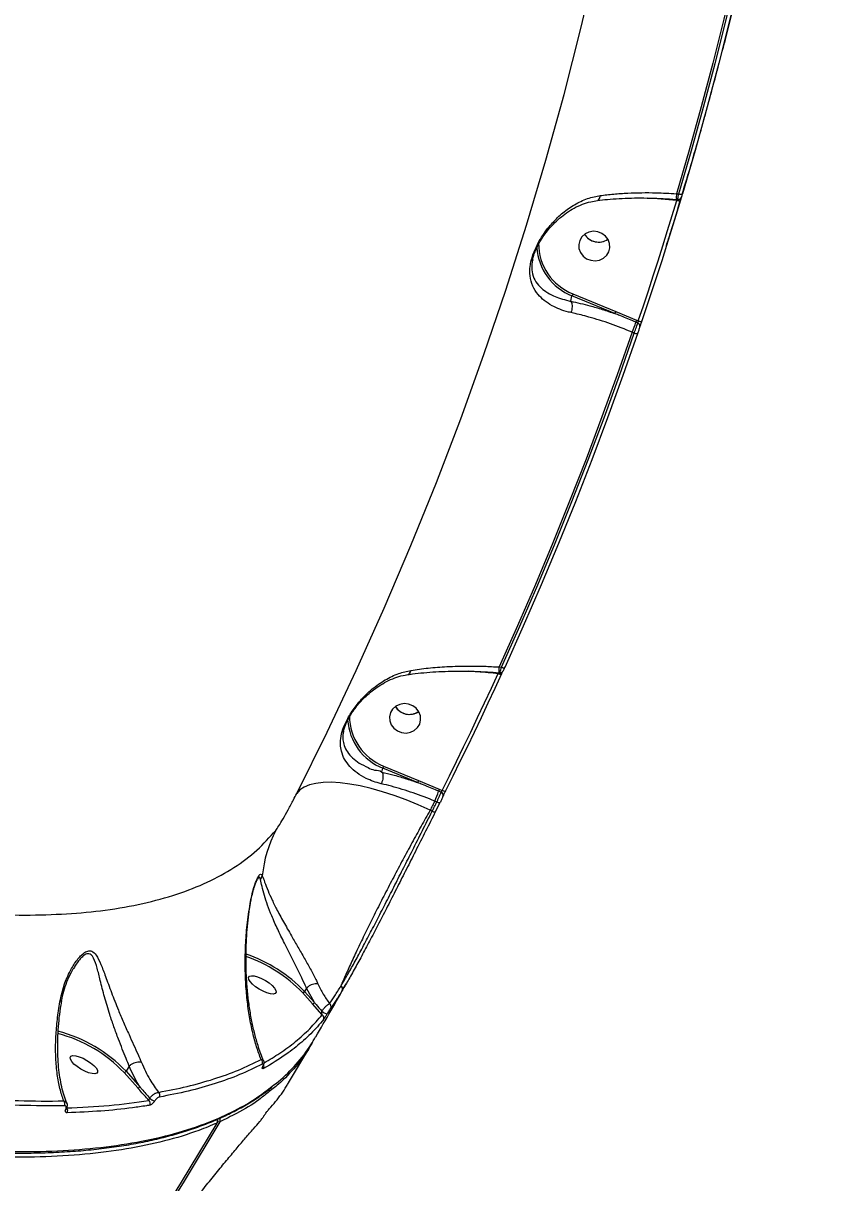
# Model space of a CAD drawing. Header units: millimetres. Extents: x -7245 to 6306, y -6696 to 5973.
# Drawn here: x 2712.3 to 2947.6, y -2432.2 to -2099.7 of the extents above; entities that cross this region are included whole.
import ezdxf

# ---------------------------------------------------------------- set-up
doc = ezdxf.new("R2010")
doc.units = ezdxf.units.MM
for name, color, linetype in [('DIKOM_ОБЪЕКТ', 7, 'Continuous'), ('DIKOM_РАЗМЕР_ЗОНА', 7, 'Continuous'), ('DIKOM_РАЗМЕР_ОБЪЕКТА', 7, 'Continuous')]:
    doc.layers.add(name, color=color, linetype=linetype)
doc.styles.add('style1', font='arial.ttf', dxfattribs={"width": 0.8})
doc.dimstyles.new('1-50', dxfattribs={"dimtxt": 300, "dimasz": 200, "dimexe": 100, "dimexo": 0, "dimgap": 100, "dimtad": 1, "dimtxsty": 'style1', "dimcen": 200, "dimclrd": 7, "dimclre": 7, "dimclrt": 7, "dimadec": 1, "dimazin": 2, "dimtfac": 1, "dimtmove": 0, "dimatfit": 2, "dimfxl": 0, "dimlwd": 25, "dimlwe": 18, "dimarcsym": 0})

# ---------------------------------------------------------------- blocks, each defined once
blk = doc.blocks.new('*D10')
at = {"layer": 'Defpoints', "color": 0, "transparency": 16777216}
for p in [(-4365.71, 2792.53), (4306.16, 475.6), (4306.16, -5965.27)]:
    blk.add_point(p, dxfattribs=at)
at = {"layer": 'DIKOM_РАЗМЕР_ОБЪЕКТА', "color": 7, "lineweight": 18, "transparency": 16777216}
for p, q in [((-4365.71, 2792.53), (-4365.71, -6065.27)), ((4306.16, 475.6), (4306.16, -6065.27))]:
    blk.add_line(p, q, dxfattribs=at)
at = {"layer": 'DIKOM_РАЗМЕР_ОБЪЕКТА', "color": 7, "lineweight": 25, "transparency": 16777216}
blk.add_line((-4165.71, -5965.27), (4106.16, -5965.27), dxfattribs=at)
at = {"layer": 'DIKOM_РАЗМЕР_ОБЪЕКТА', "color": 7, "transparency": 16777216}
for points in [[(-4165.71, -5931.93), (-4165.71, -5998.6), (-4365.71, -5965.27)], [(4106.16, -5931.93), (4106.16, -5998.6), (4306.16, -5965.27)]]:
    blk.add_solid(points, dxfattribs=at)
at = {"layer": 'DIKOM_РАЗМЕР_ОБЪЕКТА', "color": 7, "transparency": 16777216, "insert": (-85.78, -5712.1), "char_height": 300, "attachment_point": 5, "style": 'style1'}
blk.add_mtext('8650', dxfattribs=at)
blk = doc.blocks.new('*D12')
at = {"layer": 'Defpoints', "color": 0, "transparency": 16777216}
for p in [(-5865.71, 123.34), (6306.18, -91.92), (6306.18, -6596.14)]:
    blk.add_point(p, dxfattribs=at)
at = {"layer": 'DIKOM_РАЗМЕР_ЗОНА', "color": 7, "lineweight": 18, "transparency": 16777216}
for p, q in [((-5865.71, 123.34), (-5865.71, -6696.14)), ((6306.18, -91.92), (6306.18, -6696.14))]:
    blk.add_line(p, q, dxfattribs=at)
at = {"layer": 'DIKOM_РАЗМЕР_ЗОНА', "color": 7, "lineweight": 25, "transparency": 16777216}
blk.add_line((-5665.71, -6596.14), (6106.18, -6596.14), dxfattribs=at)
at = {"layer": 'DIKOM_РАЗМЕР_ЗОНА', "color": 7, "transparency": 16777216}
for points in [[(-5665.71, -6562.81), (-5665.71, -6629.48), (-5865.71, -6596.14)], [(6106.18, -6562.81), (6106.18, -6629.48), (6306.18, -6596.14)]]:
    blk.add_solid(points, dxfattribs=at)
at = {"layer": 'DIKOM_РАЗМЕР_ЗОНА', "color": 7, "transparency": 16777216, "insert": (-71.19, -6342.97), "char_height": 300, "attachment_point": 5, "style": 'style1'}
blk.add_mtext('12150', dxfattribs=at)

msp = doc.modelspace()

# ---------------------------------------------------------------- linework, layer by layer
at = {"layer": 'DIKOM_ОБЪЕКТ', "color": 7, "linetype": 'Continuous', "lineweight": 15}
for p, q in [((2893.022, -2149.992), (2891.294, -2149.847)), ((2899.641, -2150.505), (2893.022, -2149.992)), ((2899.615, -2150.232), (2899.612, -2150.23)), ((2899.615, -2150.232), (2900.031, -2150.266)), ((2899.641, -2148.606), (2900.312, -2148.662)), ((2899.777, -2150.516), (2899.641, -2150.505)), ((2901.063, -2149.578), (2901.064, -2149.574)), ((2901.346, -2148.594), (2901.415, -2148.363)), ((2858.4, -2167.602), (2858.339, -2167.838)), ((2869.901, -2177.292), (2882.227, -2182.377)), ((2869.353, -2179.418), (2869.675, -2177.893)), ((2882.001, -2182.979), (2869.675, -2177.893)), ((2882.227, -2182.377), (2888.226, -2184.895)), ((2888.551, -2185.687), (2888.008, -2185.463)), ((2888.226, -2184.895), (2888.697, -2185.09)), ((2887.53, -2188.55), (2886.92, -2188.298)), ((2841.885, -2285.649), (2840.002, -2285.492)), ((2848.723, -2285.909), (2848.974, -2285.93)), ((2848.749, -2284.284), (2849.445, -2284.342)), ((2848.759, -2285.982), (2848.858, -2285.921)), ((2804.194, -2302.756), (2804.129, -2302.987)), ((2815.174, -2314.396), (2815.408, -2313.289)), ((2825.412, -2317.417), (2815.408, -2313.289)), ((2815.634, -2312.688), (2825.638, -2316.815)), ((2825.638, -2316.815), (2831.623, -2319.328)), ((2832.123, -2320.191), (2831.406, -2319.894)), ((2831.623, -2319.328), (2832.445, -2319.667)), ((2830.927, -2322.981), (2830.317, -2322.73)), ((2830.535, -2325.768), (2831.893, -2323.084)), ((2831.893, -2323.084), (2831.899, -2323.069)), ((2828.991, -2325.351), (2829.57, -2325.662)), ((2726.782, -2370.678), (2726.679, -2370.854)), ((2793.54, -2376.364), (2792.985, -2377.312)), ((2793.54, -2376.364), (2793.542, -2376.362)), ((2795.809, -2380.503), (2793.54, -2376.364)), ((2795.21, -2380.838), (2792.385, -2377.647)), ((2792.985, -2377.312), (2795.809, -2380.503)), ((2798.03, -2384), (2795.21, -2380.838)), ((2788.412, -2403.48), (2794.457, -2393.265)), ((2794.629, -2392.976), (2795.172, -2392.059)), ((2742.645, -2398.757), (2741.798, -2400.205)), ((2741.798, -2400.205), (2745.732, -2404.65)), ((2742.645, -2398.757), (2742.647, -2398.754)), ((2745.133, -2404.985), (2741.198, -2400.54))]:
    msp.add_line(p, q, dxfattribs=at)
at = {"layer": 'DIKOM_ОБЪЕКТ', "color": 7, "linetype": 'Continuous', "lineweight": 15, "flags": 128}
for points in [[(2924.412, -2048.02), (2921.857, -2060.719), (2919.146, -2073.384), (2916.281, -2086.015), (2913.261, -2098.611), (2910.086, -2111.17), (2906.758, -2123.69), (2903.276, -2136.169), (2899.641, -2148.606)], [(2900.312, -2148.662), (2903.939, -2136.249), (2907.413, -2123.795), (2910.734, -2111.3), (2913.902, -2098.767), (2916.916, -2086.196), (2919.777, -2073.589), (2922.483, -2060.949), (2925.034, -2048.277)], [(2926.084, -2048.138), (2923.531, -2060.821), (2920.823, -2073.472), (2917.96, -2086.088), (2914.943, -2098.67), (2911.772, -2111.213), (2908.448, -2123.719), (2904.972, -2136.183), (2901.342, -2148.606)], [(2790.728, -2320.546), (2799.427, -2303), (2807.788, -2285.303), (2815.807, -2267.46), (2823.482, -2249.475), (2830.811, -2231.356), (2837.791, -2213.109), (2844.42, -2194.738), (2850.697, -2176.25), (2856.618, -2157.651), (2862.183, -2138.945), (2867.389, -2120.141), (2872.234, -2101.243), (2876.718, -2082.257)], [(2888.697, -2185.09), (2890.147, -2180.789), (2891.578, -2176.481), (2892.991, -2172.167), (2894.385, -2167.848), (2895.761, -2163.523), (2897.118, -2159.194), (2898.457, -2154.857), (2899.777, -2150.516)], [(2900.806, -2150.46), (2899.485, -2154.806), (2898.146, -2159.145), (2896.788, -2163.479), (2895.411, -2167.807), (2894.015, -2172.129), (2892.601, -2176.447), (2891.169, -2180.757), (2889.717, -2185.062)], [(2899.777, -2150.516), (2899.961, -2150.563), (2900.142, -2150.595), (2900.311, -2150.612), (2900.464, -2150.612), (2900.594, -2150.596), (2900.697, -2150.565), (2900.769, -2150.519), (2900.806, -2150.46)], [(2900.312, -2148.662), (2900.496, -2148.708), (2900.676, -2148.74), (2900.846, -2148.757), (2900.998, -2148.757), (2901.128, -2148.741), (2901.231, -2148.71), (2901.304, -2148.664), (2901.342, -2148.606)], [(2875.061, -2167.696), (2876.334, -2167.828), (2877.586, -2167.618), (2878.714, -2167.084), (2879.628, -2166.268), (2880.254, -2165.237), (2880.54, -2164.074), (2880.464, -2162.873), (2880.032, -2161.731), (2879.279, -2160.741), (2878.266, -2159.985), (2877.074, -2159.522), (2875.801, -2159.389), (2874.55, -2159.598), (2873.422, -2160.133), (2872.507, -2160.948), (2871.882, -2161.98), (2871.595, -2163.144), (2871.671, -2164.344), (2872.103, -2165.486), (2872.857, -2166.475), (2873.87, -2167.232), (2875.061, -2167.696)], [(2888.697, -2185.09), (2888.879, -2185.142), (2889.058, -2185.179), (2889.226, -2185.201), (2889.378, -2185.206), (2889.507, -2185.194), (2889.609, -2185.165), (2889.68, -2185.12), (2889.717, -2185.062)], [(2886.92, -2188.298), (2882.666, -2200.483), (2878.262, -2212.618), (2873.711, -2224.701), (2869.011, -2236.73), (2864.165, -2248.705), (2859.172, -2260.623), (2854.033, -2272.483), (2848.749, -2284.284)], [(2849.445, -2284.342), (2854.716, -2272.565), (2859.842, -2260.728), (2864.824, -2248.833), (2869.659, -2236.883), (2874.348, -2224.878), (2878.89, -2212.82), (2883.284, -2200.709), (2887.53, -2188.55)], [(2888.55, -2188.526), (2884.3, -2200.697), (2879.902, -2212.816), (2875.357, -2224.885), (2870.664, -2236.9), (2865.824, -2248.86), (2860.839, -2260.765), (2855.708, -2272.611), (2850.433, -2284.398)], [(2887.53, -2188.55), (2887.712, -2188.602), (2887.89, -2188.639), (2888.058, -2188.662), (2888.209, -2188.667), (2888.338, -2188.656), (2888.44, -2188.627), (2888.511, -2188.584), (2888.55, -2188.526)], [(2832.445, -2319.667), (2834.517, -2315.508), (2836.57, -2311.34), (2838.605, -2307.164), (2840.622, -2302.98), (2842.621, -2298.788), (2844.6, -2294.588), (2846.562, -2290.379), (2848.505, -2286.162)], [(2849.492, -2286.218), (2847.548, -2290.438), (2845.585, -2294.651), (2843.603, -2298.854), (2841.603, -2303.051), (2839.585, -2307.238), (2837.548, -2311.417), (2835.493, -2315.588), (2833.419, -2319.75)], [(2848.505, -2286.162), (2848.681, -2286.231), (2848.854, -2286.283), (2849.016, -2286.319), (2849.162, -2286.337), (2849.287, -2286.335), (2849.386, -2286.314), (2849.455, -2286.275), (2849.492, -2286.218)], [(2849.445, -2284.342), (2849.621, -2284.409), (2849.793, -2284.462), (2849.955, -2284.498), (2850.102, -2284.515), (2850.227, -2284.513), (2850.326, -2284.492), (2850.395, -2284.453), (2850.433, -2284.398)], [(2820.794, -2303.092), (2822.067, -2303.224), (2823.319, -2303.014), (2824.447, -2302.48), (2825.361, -2301.664), (2825.987, -2300.633), (2826.273, -2299.47), (2826.197, -2298.269), (2825.765, -2297.127), (2825.012, -2296.137), (2823.999, -2295.38), (2822.807, -2294.917), (2821.534, -2294.785), (2820.283, -2294.994), (2819.155, -2295.528), (2818.241, -2296.344), (2817.615, -2297.376), (2817.328, -2298.539), (2817.404, -2299.74), (2817.836, -2300.882), (2818.589, -2301.871), (2819.603, -2302.628), (2820.794, -2303.092)], [(2828.991, -2325.351), (2825.535, -2323.803), (2822.085, -2322.393), (2818.671, -2321.137), (2815.324, -2320.045), (2812.076, -2319.129), (2808.955, -2318.395), (2805.99, -2317.851), (2803.208, -2317.502), (2800.635, -2317.35), (2798.293, -2317.398), (2796.205, -2317.644), (2794.389, -2318.087), (2792.863, -2318.722), (2791.639, -2319.544), (2790.728, -2320.546)], [(2832.445, -2319.667), (2832.619, -2319.74), (2832.789, -2319.798), (2832.949, -2319.838), (2833.093, -2319.86), (2833.217, -2319.862), (2833.314, -2319.843), (2833.382, -2319.806), (2833.419, -2319.75)], [(2830.317, -2322.73), (2830.152, -2323.058), (2829.986, -2323.386), (2829.821, -2323.713), (2829.655, -2324.041), (2829.489, -2324.369), (2829.323, -2324.696), (2829.157, -2325.024), (2828.991, -2325.351)], [(2829.57, -2325.662), (2829.74, -2325.327), (2829.91, -2324.992), (2830.08, -2324.657), (2830.249, -2324.321), (2830.419, -2323.987), (2830.588, -2323.652), (2830.757, -2323.316), (2830.927, -2322.981)], [(2830.927, -2322.981), (2831.1, -2323.055), (2831.269, -2323.113), (2831.429, -2323.154), (2831.573, -2323.176), (2831.696, -2323.178), (2831.793, -2323.161), (2831.862, -2323.124), (2831.893, -2323.084)], [(2829.57, -2325.662), (2829.743, -2325.736), (2829.912, -2325.795), (2830.072, -2325.836), (2830.215, -2325.858), (2830.338, -2325.861), (2830.436, -2325.843), (2830.504, -2325.806), (2830.535, -2325.768)], [(2784.802, -2377.532), (2784.549, -2377.885), (2783.998, -2378.039), (2783.191, -2377.981), (2782.196, -2377.715), (2781.092, -2377.263), (2779.969, -2376.662), (2778.918, -2375.96), (2778.024, -2375.215), (2777.359, -2374.487), (2776.978, -2373.833), (2776.91, -2373.31), (2777.163, -2372.956), (2777.714, -2372.802), (2778.52, -2372.861), (2779.516, -2373.127), (2780.62, -2373.579), (2781.742, -2374.179), (2782.794, -2374.88), (2783.688, -2375.626), (2784.353, -2376.355), (2784.734, -2377.008), (2784.802, -2377.532)], [(2733.614, -2400.425), (2733.362, -2400.778), (2732.811, -2400.932), (2732.005, -2400.874), (2731.009, -2400.608), (2729.905, -2400.156), (2728.782, -2399.555), (2727.731, -2398.853), (2726.837, -2398.108), (2726.172, -2397.38), (2725.791, -2396.726), (2725.723, -2396.202), (2725.976, -2395.849), (2726.527, -2395.695), (2727.333, -2395.754), (2728.329, -2396.02), (2729.432, -2396.472), (2730.556, -2397.072), (2731.607, -2397.773), (2732.501, -2398.519), (2733.166, -2399.248), (2733.547, -2399.9), (2733.614, -2400.425)], [(2747.262, -2448.795), (2757.718, -2432.013), (2767.884, -2415.022)], [(2768.622, -2414.692), (2758.456, -2431.683), (2748.001, -2448.464)], [(2767.884, -2415.022), (2767.941, -2414.979), (2767.949, -2414.967)]]:
    msp.add_lwpolyline(points, dxfattribs=at)
at = {"layer": 'DIKOM_ОБЪЕКТ', "color": 7, "linetype": 'Continuous', "lineweight": 15}
for centre, radius, start, end in [((2908.663, -2149.58), 9.074, 173.83878, 184.10915), ((2895.706, -2150.206), 3.947, 355.66144, 359.58352), ((2877.249, -2157.829), 4.624, 211.1682, 256.79274), ((2877.294, -2157.794), 4.68, 211.2425, 304.9501), ((2875.586, -2162.995), 16.028, 183.59181, 248.35863), ((2875.567, -2162.917), 15.451, 179.53288, 248.4877), ((2877.32, -2157.853), 4.617, 255.87046, 305.10202), ((2873.89, -2179.136), 4.394, 155.18912, 163.57942), ((2886.253, -2184.235), 4.434, 155.22635, 163.54219), ((2863.448, -2177.663), 25.769, 335.62562, 342.38204), ((2892.878, -2187.005), 5.108, 155.6019, 162.42313), ((2888.244, -2186.557), 0.923, 345.03901, 70.55673), ((2857.564, -2285.246), 8.867, 173.7709, 184.28748), ((2849.068, -2285.241), 0.803, 247.35589, 330.54327), ((2846.682, -2285.915), 2.078, 358.15818, 0.05147), ((2822.983, -2293.224), 4.625, 211.1732, 256.78774), ((2823.026, -2293.191), 4.679, 211.23509, 304.95751), ((2823.053, -2293.251), 4.615, 255.86152, 305.11096), ((2821.322, -2298.388), 16.032, 183.75583, 248.35355), ((2821.305, -2298.306), 15.459, 180.04141, 248.4784), ((2819.609, -2314.526), 4.379, 155.17444, 163.59411), ((2829.648, -2318.667), 4.417, 155.21081, 163.55774), ((2806.881, -2312.108), 25.731, 335.6185, 342.38496), ((2836.277, -2321.44), 5.111, 155.58739, 162.39415), ((2831.818, -2321.054), 0.916, 337.07989, 70.53089), ((2816.927, -2347.804), 36.272, 152.62989, 174.1909), ((2778.456, -2343.617), 2.441, 320.46133, 347.78593), ((2762.295, -2406.932), 42.652, 43.98294, 70.99242), ((2762.494, -2406.58), 41.6, 44.06631, 70.8494), ((2802.968, -2376.6), 0.916, 337.95945, 63.34826), ((2792.426, -2377.016), 0.633, 266.31914, 332.03548), ((2795.248, -2380.203), 0.636, 266.53341, 331.83091), ((2800.136, -2380.455), 3.349, 228.78588, 257.97181), ((2799.613, -2381.633), 0.977, 333.39599, 58.81764), ((2797.535, -2384.861), 0.992, 332.27334, 60.10415), ((2711.753, -2428.923), 41.562, 43.70561, 75.41442), ((2712.128, -2428.281), 40.183, 43.65956, 75.45604), ((2779.89, -2397.674), 1.047, 332.17421, 53.6471), ((2741.237, -2399.905), 0.636, 266.54568, 331.81864), ((2780.86, -2398.553), 0.268, 307.60119, 333.68482), ((2780.338, -2398.905), 1.015, 331.47053, 29.26723), ((2745.171, -2404.35), 0.636, 266.54568, 331.81864), ((2750.355, -2407.056), 1.103, 331.4291, 48.42143), ((2723.085, -2409.501), 1.146, 330.59365, 43.9732), ((2747.611, -2409.399), 1.101, 331.18415, 50.51352), ((2751.267, -2405.028), 3.97, 227.03146, 250.4597), ((2724.443, -2410.761), 0.307, 277.68355, 330.58273), ((2723.906, -2411.538), 1.135, 330.39364, 46.66018), ((2767.086, -2414.461), 1, 329.62296, 40.37514), ((2766.977, -2414.517), 1.038, 330.89696, 30.9312), ((2768.446, -2413.849), 0.861, 244.30672, 281.84708), ((2767.721, -2414.188), 1.033, 330.82114, 29.85008)]:
    msp.add_arc(centre, radius, start, end, dxfattribs=at)
for points, knots in [([(2901.37, -2148.474), (2902.066, -2146.191), (2904.583, -2137.931), (2908.604, -2123.603), (2913.443, -2105.499), (2917.929, -2087.307), (2921.071, -2073.927), (2922.621, -2066.593), (2922.879, -2065.369)], [0, 0, 0, 0, 0.0833845, 0.3016313, 0.5198668, 0.7380814, 0.9562882, 1, 1, 1, 1]), ([(2767.884, -2415.022), (2766.153, -2415.745), (2761.453, -2417.709), (2752.91, -2420.299), (2742.015, -2422.586), (2730.118, -2424.105), (2717.295, -2424.865), (2703.6, -2424.855), (2689.067, -2424.07), (2673.706, -2422.496), (2657.558, -2420.149), (2640.679, -2417.047), (2623.15, -2413.203), (2605.051, -2408.635), (2586.434, -2403.349), (2567.32, -2397.341), (2547.751, -2390.635), (2527.789, -2383.258), (2507.532, -2375.244), (2487.07, -2366.633), (2466.721, -2357.554), (2446.521, -2348.043), (2426.508, -2338.142), (2406.484, -2327.768), (2386.536, -2316.964), (2366.75, -2305.779), (2346.937, -2294.091), (2327.139, -2281.899), (2307.4, -2269.212), (2288.024, -2256.226), (2269.1, -2243.002), (2250.717, -2229.6), (2232.938, -2216.062), (2215.806, -2202.406), (2199.333, -2188.659), (2183.57, -2174.864), (2168.581, -2161.083), (2154.457, -2147.386), (2142.035, -2134.678), (2134.678, -2126.612), (2131.395, -2123.012)], [0, 0, 0, 0, 0.0156523, 0.0424896, 0.0694117, 0.0963765, 0.1233418, 0.1502635, 0.1771008, 0.2039381, 0.2308601, 0.2578252, 0.2847902, 0.311712, 0.3385496, 0.365387, 0.3923089, 0.4192737, 0.4462388, 0.4731607, 0.4999982, 0.5258463, 0.5517703, 0.5777323, 0.6036948, 0.6296184, 0.6554669, 0.682304, 0.7092261, 0.7361913, 0.7631561, 0.7900782, 0.8169154, 0.8437533, 0.8706748, 0.8976399, 0.9246056, 0.9515271, 0.9783646, 1, 1, 1, 1]), ([(2869.344, -2182.686), (2869.116, -2182.633), (2867.989, -2182.376), (2866.112, -2181.765), (2863.763, -2180.668), (2861.664, -2179.268), (2859.757, -2177.412), (2858.296, -2175.153), (2857.541, -2172.464), (2857.554, -2169.912), (2857.954, -2167.8), (2858.45, -2166.121), (2859.139, -2164.4), (2860.072, -2162.508), (2861.276, -2160.51), (2863.09, -2158.009), (2865.51, -2155.353), (2868.668, -2152.746), (2872.184, -2150.694), (2875.295, -2149.551), (2877.201, -2149.229), (2877.774, -2149.132)], [0, 0, 0, 0, 0.0134566, 0.0663239, 0.1192315, 0.1832716, 0.2473548, 0.3264783, 0.4053668, 0.4678558, 0.4991004, 0.5303111, 0.5614406, 0.5926196, 0.6345111, 0.6764869, 0.7480802, 0.8197592, 0.8939553, 0.9680612, 1, 1, 1, 1]), ([(2858.331, -2167.834), (2858.356, -2167.684), (2858.439, -2167.183), (2858.73, -2166.192), (2859.218, -2164.89), (2859.877, -2163.486), (2860.706, -2162.001), (2861.727, -2160.436), (2862.947, -2158.832), (2864.42, -2157.187), (2866.148, -2155.55), (2868.14, -2154.011), (2870.319, -2152.658), (2872.636, -2151.599), (2874.884, -2150.875), (2876.356, -2150.666), (2877.012, -2150.572)], [0, 0, 0, 0, 0.0202187, 0.0674111, 0.117141, 0.1691049, 0.2267808, 0.2911667, 0.3622058, 0.4398291, 0.5303236, 0.6258842, 0.7253353, 0.8256309, 0.9223422, 1, 1, 1, 1]), ([(2876.985, -2150.519), (2877.93, -2150.413), (2879.949, -2150.187), (2883.207, -2149.966), (2886.705, -2149.832), (2890.309, -2149.806), (2893.979, -2149.893), (2897.093, -2150.042), (2898.967, -2150.204), (2899.609, -2150.26)], [0, 0, 0, 0, 0.1352629, 0.2889294, 0.4442807, 0.6010462, 0.7588564, 0.9172728, 1, 1, 1, 1]), ([(2876.993, -2150.482), (2877.086, -2150.461), (2877.3, -2150.412), (2877.566, -2150.014), (2877.705, -2149.566), (2877.758, -2149.253), (2877.769, -2149.174), (2877.774, -2149.132)], [0, 0, 0, 0, 0.2468916, 0.5718295, 0.8968075, 0.9453493, 1, 1, 1, 1]), ([(2877.774, -2149.132), (2879.051, -2148.981), (2881.618, -2148.678), (2885.619, -2148.412), (2889.678, -2148.288), (2894.344, -2148.301), (2897.678, -2148.493), (2899.641, -2148.606)], [0, 0, 0, 0, 0.1872821, 0.3765457, 0.5570013, 0.7391959, 1, 1, 1, 1]), ([(2896.769, -2163.447), (2897.188, -2162.153), (2898.666, -2157.585), (2900.028, -2152.982), (2901.004, -2149.684)], [0, 0, 0, 0, 0.2833354, 1, 1, 1, 1]), ([(2899.777, -2150.516), (2899.815, -2150.469), (2899.89, -2150.377), (2899.965, -2150.288), (2899.988, -2150.267), (2899.992, -2150.263)], [0, 0, 0, 0, 0.464335, 0.9097326, 1, 1, 1, 1]), ([(2900.034, -2150.232), (2900.029, -2150.237), (2900.016, -2150.251), (2900.061, -2149.962), (2900.159, -2149.425), (2900.261, -2148.916), (2900.312, -2148.662)], [0, 0, 0, 0, 0.1518439, 0.4331044, 0.7173235, 1, 1, 1, 1]), ([(2900.036, -2150.262), (2900.135, -2150.262), (2900.325, -2150.264), (2900.576, -2150.166), (2900.765, -2150.035), (2900.895, -2149.896), (2900.978, -2149.774), (2901.022, -2149.683), (2901.042, -2149.634), (2901.055, -2149.601), (2901.066, -2149.57), (2901.075, -2149.542), (2901.08, -2149.526)], [0, 0, 0, 0, 0.1863959, 0.3553083, 0.4982086, 0.6177704, 0.7125525, 0.7772099, 0.8133531, 0.8491648, 0.9108669, 1, 1, 1, 1]), ([(2901.077, -2149.534), (2901.078, -2149.53), (2901.09, -2149.496), (2901.09, -2149.504), (2901.039, -2149.683), (2900.943, -2150.008), (2900.852, -2150.309), (2900.806, -2150.46)], [0, 0, 0, 0, 0.0279315, 0.2651465, 0.507921, 0.7541376, 1, 1, 1, 1]), ([(2901.153, -2149.247), (2901.142, -2149.287), (2901.098, -2149.439), (2901.066, -2149.556), (2901.065, -2149.568), (2901.076, -2149.537), (2901.077, -2149.534)], [0, 0, 0, 0, 0.1457925, 0.5533135, 0.9522268, 1, 1, 1, 1]), ([(2901.342, -2148.606), (2901.296, -2148.761), (2901.22, -2149.015), (2901.172, -2149.181), (2901.153, -2149.247)], [0, 0, 0, 0, 0.6064667, 1, 1, 1, 1]), ([(2858.339, -2167.838), (2858.312, -2167.934), (2858.232, -2168.219), (2858.116, -2169.335), (2858.124, -2171.284), (2858.932, -2173.429), (2860.332, -2175.245), (2862.156, -2176.72), (2864.125, -2177.816), (2866.342, -2178.727), (2868.058, -2179.098), (2869.156, -2179.421), (2869.354, -2179.421), (2869.354, -2179.421)], [0, 0, 0, 0, 0.0117951, 0.0351374, 0.1576974, 0.3168213, 0.4821333, 0.6153352, 0.7508149, 0.8605379, 0.9722221, 0.9999331, 1, 1, 1, 1]), ([(2869.354, -2179.421), (2869.446, -2179.581), (2869.629, -2179.902), (2869.736, -2180.634), (2869.7, -2181.453), (2869.552, -2182.114), (2869.415, -2182.512), (2869.361, -2182.645), (2869.344, -2182.686)], [0, 0, 0, 0, 0.2204924, 0.440955, 0.6614381, 0.8818434, 0.9635838, 1, 1, 1, 1]), ([(2869.354, -2179.421), (2869.354, -2179.42), (2869.353, -2179.42), (2869.353, -2179.419), (2869.353, -2179.418)], [0, 0, 0, 0, 0.6920443, 1, 1, 1, 1]), ([(2869.353, -2179.418), (2871.159, -2179.827), (2874.098, -2180.493), (2878.371, -2181.749), (2880.788, -2182.568), (2882.001, -2182.979)], [0, 0, 0, 0, 0.4427005, 0.7201731, 1, 1, 1, 1]), ([(2886.92, -2188.298), (2884.859, -2187.476), (2880.677, -2185.808), (2875.013, -2184.049), (2871.269, -2183.098), (2869.595, -2182.739), (2869.344, -2182.686)], [0, 0, 0, 0, 0.3435019, 0.6969406, 0.9545364, 1, 1, 1, 1]), ([(2888.008, -2185.463), (2887.701, -2185.336), (2886.164, -2184.7), (2884.167, -2183.861), (2882.469, -2183.17), (2882.001, -2182.979)], [0, 0, 0, 0, 0.1533214, 0.7665503, 1, 1, 1, 1]), ([(2887.53, -2188.55), (2887.547, -2188.506), (2887.657, -2188.217), (2887.873, -2187.639), (2888.156, -2186.858), (2888.401, -2186.155), (2888.501, -2185.843), (2888.551, -2185.687)], [0, 0, 0, 0, 0.0422477, 0.282016, 0.5212828, 0.7607051, 1, 1, 1, 1]), ([(2889.136, -2186.796), (2889.105, -2186.889), (2889.043, -2187.076), (2888.9, -2187.5), (2888.739, -2187.972), (2888.619, -2188.324), (2888.559, -2188.5), (2888.55, -2188.526)], [0, 0, 0, 0, 0.239384, 0.4787565, 0.7177999, 0.9578516, 1, 1, 1, 1]), ([(2888.551, -2185.687), (2888.563, -2185.656), (2888.587, -2185.595), (2888.626, -2185.45), (2888.663, -2185.285), (2888.686, -2185.162), (2888.695, -2185.099), (2888.697, -2185.09)], [0, 0, 0, 0, 0.2365499, 0.4742384, 0.7140129, 0.9566195, 1, 1, 1, 1]), ([(2889.717, -2185.062), (2889.708, -2185.089), (2889.649, -2185.266), (2889.529, -2185.617), (2889.371, -2186.091), (2889.229, -2186.515), (2889.167, -2186.702), (2889.136, -2186.796)], [0, 0, 0, 0, 0.0429312, 0.282592, 0.5216342, 0.7606475, 1, 1, 1, 1]), ([(2313.748, -2189.506), (2318.735, -2193.072), (2328.715, -2200.207), (2344.1, -2210.694), (2359.739, -2220.99), (2375.836, -2231.193), (2392.367, -2241.27), (2409.302, -2251.189), (2426.37, -2260.788), (2444.095, -2270.346), (2462.457, -2279.798), (2481.417, -2289.079), (2500.339, -2297.867), (2519.135, -2306.123), (2537.714, -2313.809), (2555.998, -2320.885), (2573.948, -2327.333), (2591.543, -2333.154), (2608.75, -2338.345), (2625.489, -2342.883), (2641.68, -2346.746), (2657.254, -2349.911), (2672.175, -2352.364), (2686.43, -2354.113), (2699.994, -2355.166), (2712.804, -2355.516), (2724.799, -2355.161), (2736.139, -2354.076), (2746.732, -2352.209), (2756.508, -2349.536), (2765.255, -2346.096), (2772.902, -2341.876), (2779.531, -2336.96), (2782.988, -2333.072), (2784.716, -2331.129)], [0, 0, 0, 0, 0.0277667, 0.0555668, 0.0833658, 0.1111326, 0.1400374, 0.1689799, 0.1979229, 0.2268276, 0.2586372, 0.2905483, 0.3225104, 0.354472, 0.3863823, 0.4181914, 0.4498955, 0.4817, 0.5135557, 0.5454113, 0.5772154, 0.6089195, 0.6405476, 0.6722761, 0.704055, 0.7358346, 0.7675627, 0.7991907, 0.8325937, 0.8660262, 0.8994297, 0.9329432, 0.9664866, 1, 1, 1, 1]), ([(2223.69, -2206.283), (2227.027, -2208.932), (2236.018, -2216.068), (2251.183, -2227.61), (2269.267, -2240.831), (2288.046, -2253.984), (2307.467, -2267.024), (2327.484, -2279.898), (2347.651, -2292.327), (2367.899, -2304.276), (2388.154, -2315.723), (2408.746, -2326.858), (2429.616, -2337.625), (2450.697, -2347.979), (2471.525, -2357.689), (2492.034, -2366.74), (2512.168, -2375.127), (2532.253, -2382.986), (2552.218, -2390.268), (2571.988, -2396.931), (2591.127, -2402.831), (2609.585, -2407.962), (2627.328, -2412.343), (2644.643, -2416.041), (2661.452, -2419.017), (2677.68, -2421.238), (2692.974, -2422.661), (2707.3, -2423.295), (2720.651, -2423.176), (2733.243, -2422.296), (2745.001, -2420.629), (2755.859, -2418.16), (2765.176, -2415.085), (2773.06, -2411.518), (2779.143, -2408.064), (2782.387, -2405.5), (2783.724, -2404.443)], [0, 0, 0, 0, 0.0176799, 0.047632, 0.0776076, 0.1075592, 0.1383813, 0.169228, 0.2000505, 0.2300026, 0.2599774, 0.2899295, 0.3207515, 0.3515985, 0.3824204, 0.4123724, 0.4423474, 0.4722994, 0.5031215, 0.5339685, 0.5647902, 0.5947426, 0.6247173, 0.6546695, 0.6854914, 0.7163386, 0.7471604, 0.7771122, 0.8070873, 0.8370395, 0.8678615, 0.8987082, 0.9295303, 0.955599, 0.9816983, 1, 1, 1, 1]), ([(2814.973, -2317.757), (2814.201, -2317.546), (2812.656, -2317.123), (2810.27, -2316.095), (2807.938, -2314.689), (2805.871, -2312.837), (2804.367, -2310.781), (2803.503, -2308.644), (2803.184, -2306.465), (2803.347, -2304.15), (2804, -2301.858), (2804.926, -2299.802), (2805.812, -2298.186), (2806.867, -2296.566), (2808.296, -2294.664), (2810.125, -2292.615), (2812.756, -2290.195), (2816.013, -2287.908), (2819.737, -2286.083), (2822.301, -2285.511), (2823.47, -2285.25)], [0, 0, 0, 0, 0.045075, 0.0901786, 0.1588915, 0.2276835, 0.2983977, 0.3691115, 0.4250489, 0.480822, 0.5408195, 0.5713807, 0.6019504, 0.6344612, 0.6670269, 0.7198506, 0.772773, 0.852885, 0.9329897, 1, 1, 1, 1]), ([(2804.117, -2302.98), (2804.138, -2302.85), (2804.208, -2302.401), (2804.472, -2301.525), (2804.925, -2300.355), (2805.541, -2299.102), (2806.312, -2297.785), (2807.232, -2296.443), (2808.308, -2295.068), (2809.585, -2293.641), (2811.088, -2292.186), (2812.848, -2290.728), (2814.857, -2289.346), (2817.073, -2288.13), (2819.418, -2287.191), (2821.294, -2286.634), (2822.383, -2286.514), (2822.653, -2286.484)], [0, 0, 0, 0, 0.0220032, 0.0755555, 0.1244272, 0.1766189, 0.2293476, 0.2841562, 0.3436586, 0.4101555, 0.48646, 0.570682, 0.6651167, 0.7652359, 0.8663832, 0.9669208, 1, 1, 1, 1]), ([(2822.642, -2286.423), (2822.747, -2286.401), (2822.985, -2286.349), (2823.265, -2285.96), (2823.413, -2285.54), (2823.462, -2285.29), (2823.47, -2285.25)], [0, 0, 0, 0, 0.2773249, 0.6279321, 0.9403388, 1, 1, 1, 1]), ([(2822.666, -2286.459), (2823.076, -2286.397), (2824.521, -2286.179), (2827.175, -2285.906), (2830.607, -2285.643), (2834.187, -2285.489), (2837.877, -2285.438), (2841.647, -2285.501), (2845.276, -2285.655), (2847.634, -2285.839), (2848.721, -2285.925)], [0, 0, 0, 0, 0.0530553, 0.1871638, 0.3229253, 0.4602767, 0.5990511, 0.7389837, 0.8797402, 1, 1, 1, 1]), ([(2823.47, -2285.25), (2825.109, -2285.017), (2828.415, -2284.547), (2834.061, -2284.122), (2839.464, -2283.974), (2844.495, -2284.048), (2847.327, -2284.205), (2848.749, -2284.284)], [0, 0, 0, 0, 0.2106524, 0.4247524, 0.676213, 0.8374011, 1, 1, 1, 1]), ([(2848.505, -2286.162), (2848.29, -2286.145), (2846.084, -2285.965), (2843.877, -2285.799), (2841.885, -2285.649)], [0, 0, 0, 0, 0.097409, 1, 1, 1, 1]), ([(2848.505, -2286.162), (2848.569, -2286.115), (2848.657, -2286.049), (2848.737, -2285.996), (2848.759, -2285.982)], [0, 0, 0, 0, 0.7213284, 1, 1, 1, 1]), ([(2848.97, -2285.924), (2848.982, -2285.927), (2849.09, -2285.955), (2849.288, -2285.911), (2849.524, -2285.827), (2849.697, -2285.705), (2849.815, -2285.586), (2849.888, -2285.49), (2849.941, -2285.406), (2850.032, -2285.249), (2850.184, -2284.939), (2850.393, -2284.489), (2850.507, -2284.235), (2850.535, -2284.173)], [0, 0, 0, 0, 0.011637, 0.1072934, 0.1871724, 0.255533, 0.3120157, 0.3558328, 0.3988571, 0.4701229, 0.7241232, 0.9318199, 1, 1, 1, 1]), ([(2848.977, -2285.895), (2848.976, -2285.903), (2848.97, -2285.929), (2849.053, -2285.656), (2849.214, -2285.121), (2849.368, -2284.601), (2849.445, -2284.342)], [0, 0, 0, 0, 0.1241995, 0.4123107, 0.7077597, 1, 1, 1, 1]), ([(2849.768, -2285.636), (2849.744, -2285.683), (2849.664, -2285.848), (2849.564, -2286.064), (2849.492, -2286.218)], [0, 0, 0, 0, 0.2881942, 1, 1, 1, 1]), ([(2804.129, -2302.987), (2804.103, -2303.075), (2803.855, -2303.93), (2803.948, -2305.164), (2804.271, -2306.982), (2805.171, -2308.698), (2806.625, -2310.354), (2808.582, -2311.883), (2810.804, -2312.942), (2812.948, -2314.017), (2814.59, -2313.878), (2815.175, -2314.398), (2815.175, -2314.398)], [0, 0, 0, 0, 0.0126332, 0.1224732, 0.2360536, 0.3807314, 0.5283161, 0.6696197, 0.8143571, 0.906356, 0.9999427, 1, 1, 1, 1]), ([(2815.175, -2314.398), (2815.251, -2314.555), (2815.404, -2314.868), (2815.469, -2315.591), (2815.402, -2316.403), (2815.229, -2317.11), (2815.066, -2317.549), (2814.99, -2317.718), (2814.973, -2317.757)], [0, 0, 0, 0, 0.2123276, 0.4246005, 0.6370375, 0.8493639, 0.9655084, 1, 1, 1, 1]), ([(2815.175, -2314.398), (2815.175, -2314.398), (2815.174, -2314.397), (2815.174, -2314.396), (2815.174, -2314.396)], [0, 0, 0, 0, 0.7857951, 1, 1, 1, 1]), ([(2815.174, -2314.396), (2816.203, -2314.651), (2818.375, -2315.189), (2821.801, -2316.194), (2824.205, -2317.008), (2825.412, -2317.417)], [0, 0, 0, 0, 0.3093534, 0.6532323, 1, 1, 1, 1]), ([(2830.317, -2322.73), (2828.259, -2321.928), (2824.084, -2320.302), (2818.927, -2318.729), (2815.944, -2317.996), (2814.973, -2317.757)], [0, 0, 0, 0, 0.3958684, 0.8032126, 1, 1, 1, 1]), ([(2831.406, -2319.894), (2831.098, -2319.767), (2829.562, -2319.132), (2827.569, -2318.294), (2825.875, -2317.605), (2825.412, -2317.417)], [0, 0, 0, 0, 0.1536664, 0.768281, 1, 1, 1, 1]), ([(2830.927, -2322.981), (2830.944, -2322.944), (2831.077, -2322.668), (2831.334, -2322.111), (2831.67, -2321.347), (2831.956, -2320.656), (2832.068, -2320.346), (2832.123, -2320.191)], [0, 0, 0, 0, 0.0370911, 0.2780087, 0.5189312, 0.7593528, 1, 1, 1, 1]), ([(2832.123, -2320.191), (2832.141, -2320.162), (2832.175, -2320.105), (2832.254, -2319.976), (2832.342, -2319.832), (2832.407, -2319.726), (2832.44, -2319.673), (2832.445, -2319.667)], [0, 0, 0, 0, 0.2406338, 0.4810575, 0.7221432, 0.9631208, 1, 1, 1, 1]), ([(2833.419, -2319.75), (2833.408, -2319.773), (2833.326, -2319.938), (2833.164, -2320.269), (2832.953, -2320.724), (2832.771, -2321.135), (2832.698, -2321.319), (2832.662, -2321.411)], [0, 0, 0, 0, 0.037353, 0.2780429, 0.5185182, 0.7591472, 1, 1, 1, 1]), ([(2784.716, -2331.129), (2784.981, -2330.762), (2785.516, -2330.024), (2786.808, -2327.855), (2788.277, -2325.226), (2789.641, -2322.67), (2790.418, -2321.153), (2790.728, -2320.546)], [0, 0, 0, 0, 0.2098965, 0.4228874, 0.6382315, 0.8553158, 1, 1, 1, 1]), ([(2832.662, -2321.411), (2832.625, -2321.503), (2832.552, -2321.687), (2832.368, -2322.097), (2832.155, -2322.551), (2831.993, -2322.882), (2831.91, -2323.047), (2831.899, -2323.069)], [0, 0, 0, 0, 0.2408464, 0.4813351, 0.7220785, 0.9625845, 1, 1, 1, 1]), ([(2828.991, -2325.351), (2828.131, -2326.872), (2826.411, -2329.913), (2823.776, -2334.692), (2821.136, -2339.57), (2818.521, -2344.499), (2815.966, -2349.412), (2813.504, -2354.246), (2811.166, -2358.941), (2808.983, -2363.433), (2806.99, -2367.654), (2805.209, -2371.553), (2804.051, -2374.191), (2803.487, -2375.526), (2803.378, -2375.782)], [0, 0, 0, 0, 0.0874426, 0.1748931, 0.2633221, 0.3520179, 0.4404481, 0.5297544, 0.6193448, 0.7086486, 0.7985547, 0.8887507, 0.9786564, 1, 1, 1, 1]), ([(2803.378, -2375.782), (2803.982, -2374.77), (2805.191, -2372.744), (2807.207, -2369.157), (2809.348, -2365.227), (2811.615, -2360.951), (2813.976, -2356.412), (2816.411, -2351.67), (2818.896, -2346.785), (2821.406, -2341.825), (2824.048, -2336.592), (2826.799, -2331.141), (2828.646, -2327.489), (2829.57, -2325.662)], [0, 0, 0, 0, 0.0883722, 0.1770225, 0.2653919, 0.3537685, 0.4424312, 0.5308017, 0.6189527, 0.7073786, 0.7955236, 0.8977634, 1, 1, 1, 1]), ([(2830.542, -2325.752), (2829.597, -2327.615), (2827.706, -2331.342), (2824.893, -2336.905), (2822.193, -2342.248), (2819.629, -2347.311), (2817.091, -2352.3), (2814.607, -2357.143), (2812.198, -2361.78), (2809.889, -2366.149), (2807.709, -2370.167), (2805.658, -2373.835), (2804.43, -2375.909), (2803.817, -2376.944)], [0, 0, 0, 0, 0.1021826, 0.2043637, 0.2924904, 0.3808938, 0.469019, 0.5574066, 0.6460729, 0.7344732, 0.8228878, 0.9115816, 1, 1, 1, 1]), ([(2777.366, -2352.049), (2777.668, -2350.579), (2778.084, -2348.559), (2778.813, -2346.355), (2779.335, -2345.025), (2779.892, -2343.984), (2780.445, -2343.502), (2780.696, -2343.902), (2780.842, -2344.133)], [0, 0, 0, 0, 0.3030815, 0.4164175, 0.52951, 0.6687377, 0.8085362, 1, 1, 1, 1]), ([(2777.43, -2352.305), (2777.512, -2351.803), (2777.7, -2350.643), (2778.084, -2349.019), (2778.499, -2347.53), (2778.892, -2346.384), (2779.186, -2345.665), (2779.404, -2345.227), (2779.432, -2345.182), (2779.441, -2345.169)], [0, 0, 0, 0, 0.1649088, 0.3809005, 0.5655883, 0.7268481, 0.8707486, 0.962766, 1, 1, 1, 1]), ([(2780.338, -2345.171), (2780.247, -2344.902), (2780.092, -2344.444), (2779.738, -2344.628), (2779.508, -2345.081), (2779.458, -2345.178)], [0, 0, 0, 0, 0.526485, 0.8978837, 1, 1, 1, 1]), ([(2793.542, -2376.362), (2793.542, -2376.361), (2793.455, -2376.016), (2792.837, -2374.977), (2791.857, -2372.619), (2790.319, -2369.641), (2788.744, -2366.525), (2787.011, -2363.106), (2785.2, -2359.384), (2783.583, -2355.754), (2782.331, -2352.537), (2781.403, -2349.721), (2780.735, -2347.078), (2780.472, -2345.812), (2780.338, -2345.171)], [0, 0, 0, 0, 0.0000244, 0.0265095, 0.107591, 0.19179, 0.2740849, 0.3586631, 0.471316, 0.5879753, 0.6854144, 0.7846741, 0.8908807, 1, 1, 1, 1]), ([(2780.842, -2344.133), (2781.053, -2344.689), (2781.475, -2345.803), (2782.4, -2348.322), (2783.626, -2351.051), (2785.175, -2354.182), (2787.141, -2357.788), (2789.272, -2361.508), (2791.301, -2364.989), (2793.123, -2368.146), (2794.858, -2371.26), (2796.072, -2373.584), (2796.663, -2374.82), (2796.808, -2375.124)], [0, 0, 0, 0, 0.1071376, 0.2145845, 0.311344, 0.4081027, 0.5217645, 0.6353042, 0.7192641, 0.8031873, 0.8878206, 0.9724058, 1, 1, 1, 1]), ([(2780.51, -2396.831), (2780.067, -2395.65), (2779.158, -2393.228), (2778.058, -2389.134), (2777.148, -2384.644), (2776.473, -2379.802), (2776.058, -2374.736), (2775.9, -2369.504), (2776.024, -2364.058), (2776.425, -2358.284), (2777.052, -2354.127), (2777.366, -2352.049)], [0, 0, 0, 0, 0.1079613, 0.2212633, 0.334577, 0.4497836, 0.5649881, 0.672075, 0.7791307, 0.8896173, 1, 1, 1, 1]), ([(2781.265, -2397.254), (2780.974, -2396.563), (2780.288, -2394.93), (2779.354, -2392.047), (2778.44, -2388.644), (2777.657, -2384.944), (2777.014, -2381.004), (2776.543, -2376.889), (2776.255, -2372.686), (2776.147, -2368.456), (2776.216, -2364.365), (2776.415, -2360.524), (2776.742, -2356.979), (2777.067, -2354.275), (2777.336, -2352.721), (2777.407, -2352.312)], [0, 0, 0, 0, 0.0653456, 0.1543973, 0.2450531, 0.3373871, 0.4314487, 0.5246784, 0.6143976, 0.7007317, 0.7837051, 0.8546574, 0.9190943, 0.9786894, 1, 1, 1, 1]), ([(2777.366, -2352.049), (2777.374, -2352.067), (2777.415, -2352.157), (2777.397, -2352.241), (2777.382, -2352.308)], [0, 0, 0, 0, 0.1959037, 1, 1, 1, 1]), ([(2722.93, -2379.638), (2723.267, -2378.201), (2723.94, -2375.328), (2725.573, -2371.634), (2727.156, -2369.003), (2728.469, -2367.358), (2729.59, -2366.277), (2730.815, -2365.578), (2732.114, -2365.655), (2733.384, -2366.954), (2734.596, -2369.488), (2735.931, -2373.19), (2737.55, -2377.554), (2739.302, -2382.046), (2741.038, -2386.132), (2742.53, -2389.499), (2743.947, -2392.608), (2745.175, -2395.305), (2745.86, -2396.907), (2746.178, -2397.651)], [0, 0, 0, 0, 0.0760876, 0.1521427, 0.2132142, 0.2445078, 0.2757206, 0.3130222, 0.3506453, 0.4012641, 0.4758023, 0.55077, 0.6417733, 0.7326426, 0.793828, 0.8549448, 0.905541, 0.9561059, 1, 1, 1, 1]), ([(2742.647, -2398.754), (2742.647, -2398.753), (2742.458, -2397.997), (2741.698, -2396.487), (2740.706, -2393.831), (2739.488, -2390.774), (2738.274, -2387.436), (2736.893, -2383.348), (2735.571, -2378.816), (2734.411, -2374.381), (2733.515, -2370.571), (2732.764, -2368.244), (2732.047, -2367.037), (2731.487, -2366.514), (2730.938, -2366.42), (2730.226, -2366.591), (2729.431, -2367.1), (2728.403, -2368.203), (2727.503, -2369.372), (2727.009, -2370.266), (2726.782, -2370.678)], [0, 0, 0, 0, 0.0000224, 0.053201, 0.1158376, 0.1785417, 0.2557612, 0.3330613, 0.4485541, 0.5641751, 0.657155, 0.7495338, 0.7792332, 0.8088318, 0.8443455, 0.8512687, 0.8936952, 0.9308746, 0.9682021, 1, 1, 1, 1]), ([(2492.345, -2367.48), (2494.21, -2368.281), (2499.407, -2370.514), (2507.873, -2374.015), (2517.732, -2377.989), (2527.507, -2381.801), (2537.205, -2385.457), (2546.826, -2388.959), (2556.374, -2392.309), (2565.852, -2395.504), (2575.262, -2398.546), (2584.607, -2401.438), (2593.868, -2404.171), (2603.009, -2406.737), (2611.993, -2409.122), (2620.805, -2411.325), (2629.447, -2413.344), (2637.923, -2415.181), (2646.236, -2416.84), (2654.39, -2418.317), (2662.385, -2419.617), (2670.224, -2420.737), (2677.91, -2421.679), (2685.445, -2422.44), (2692.818, -2423.022), (2700.007, -2423.423), (2706.98, -2423.636), (2713.722, -2423.664), (2720.228, -2423.507), (2726.504, -2423.165), (2732.552, -2422.636), (2738.373, -2421.924), (2743.97, -2421.025), (2749.344, -2419.94), (2754.495, -2418.667), (2759.425, -2417.209), (2764.13, -2415.562), (2768.597, -2413.732), (2772.81, -2411.727), (2776.744, -2409.548), (2780.375, -2407.244), (2782.557, -2405.577), (2783.624, -2404.762)], [0, 0, 0, 0, 0.0141505, 0.0394192, 0.0646115, 0.0897569, 0.1148827, 0.1400194, 0.1651852, 0.190409, 0.2157194, 0.241145, 0.2666999, 0.2922524, 0.3176751, 0.3429851, 0.3682112, 0.393382, 0.4185266, 0.4436733, 0.468845, 0.4940668, 0.5193672, 0.5447759, 0.5703205, 0.5958979, 0.6213897, 0.646761, 0.6720405, 0.6972566, 0.7224372, 0.747611, 0.7728029, 0.7980324, 0.8233279, 0.8487157, 0.8742203, 0.899796, 0.9253061, 0.9506602, 0.9758849, 1, 1, 1, 1]), ([(2723.28, -2380.211), (2723.323, -2379.907), (2723.5, -2378.656), (2724.097, -2376.531), (2725.062, -2373.887), (2725.99, -2371.905), (2726.606, -2370.903), (2726.754, -2370.662)], [0, 0, 0, 0, 0.0868559, 0.3560889, 0.631669, 0.9116614, 1, 1, 1, 1]), ([(2796.808, -2375.124), (2796.775, -2375.118), (2796.645, -2375.097), (2796.278, -2375.074), (2795.648, -2375.151), (2794.854, -2375.423), (2794.1, -2375.837), (2793.728, -2376.187), (2793.542, -2376.362)], [0, 0, 0, 0, 0.0342742, 0.1364907, 0.3523468, 0.5682434, 0.7840301, 1, 1, 1, 1]), ([(2796.172, -2390.365), (2797.628, -2387.877), (2800.583, -2382.832), (2803.431, -2377.727), (2804.874, -2375.139)], [0, 0, 0, 0, 0.4930537, 1, 1, 1, 1]), ([(2796.808, -2375.124), (2797.305, -2376.131), (2798.304, -2378.155), (2799.512, -2379.914), (2800.119, -2380.797)], [0, 0, 0, 0, 0.4979114, 1, 1, 1, 1]), ([(2800.119, -2380.797), (2800.604, -2380.106), (2801.582, -2378.714), (2802.777, -2376.764), (2803.378, -2375.782)], [0, 0, 0, 0, 0.4964759, 1, 1, 1, 1]), ([(2803.817, -2376.944), (2803.21, -2377.935), (2801.989, -2379.929), (2800.99, -2381.353), (2800.486, -2382.07)], [0, 0, 0, 0, 0.4965028, 1, 1, 1, 1]), ([(2723.91, -2408.705), (2723.517, -2407.555), (2722.73, -2405.256), (2721.97, -2401.094), (2721.572, -2396.652), (2721.539, -2391.966), (2721.825, -2387.228), (2722.325, -2383.071), (2722.78, -2380.49), (2722.93, -2379.638)], [0, 0, 0, 0, 0.1619141, 0.3238377, 0.4936355, 0.6385984, 0.7839162, 0.9287413, 1, 1, 1, 1]), ([(2724.816, -2409.387), (2724.538, -2408.658), (2723.982, -2407.201), (2723.316, -2404.695), (2722.785, -2401.979), (2722.409, -2399.043), (2722.189, -2395.912), (2722.131, -2392.615), (2722.236, -2389.198), (2722.515, -2385.705), (2722.863, -2382.72), (2723.183, -2380.873), (2723.294, -2380.235)], [0, 0, 0, 0, 0.1073073, 0.2143516, 0.3212424, 0.4279864, 0.5345337, 0.6407481, 0.7458657, 0.8482194, 0.9476038, 1, 1, 1, 1]), ([(2722.93, -2379.638), (2722.954, -2379.658), (2723.12, -2379.794), (2723.299, -2380.004), (2723.262, -2380.17), (2723.248, -2380.229)], [0, 0, 0, 0, 0.0985191, 0.6807218, 1, 1, 1, 1]), ([(2795.809, -2380.503), (2795.973, -2380.698), (2796.671, -2381.529), (2797.383, -2382.348), (2797.929, -2382.974)], [0, 0, 0, 0, 0.234381, 1, 1, 1, 1]), ([(2798.03, -2384), (2797.995, -2383.911), (2797.931, -2383.743), (2797.885, -2383.466), (2797.878, -2383.239), (2797.897, -2383.095), (2797.914, -2383.021), (2797.924, -2382.989), (2797.929, -2382.974)], [0, 0, 0, 0, 0.3480312, 0.6491277, 0.8443885, 0.9341558, 0.9695647, 1, 1, 1, 1]), ([(2797.929, -2382.974), (2798.085, -2382.752), (2798.4, -2382.3), (2798.985, -2381.642), (2799.603, -2381.076), (2799.948, -2380.89), (2800.119, -2380.797)], [0, 0, 0, 0, 0.2145571, 0.4347418, 0.7188172, 1, 1, 1, 1]), ([(2800.486, -2382.07), (2800.417, -2382.169), (2800.279, -2382.366), (2799.995, -2382.807), (2799.703, -2383.279), (2799.524, -2383.584), (2799.438, -2383.731)], [0, 0, 0, 0, 0.2973661, 0.5889248, 0.8029029, 1, 1, 1, 1]), ([(2798.414, -2385.322), (2798.27, -2385.499), (2797.552, -2386.383), (2795.588, -2388.618), (2792.239, -2391.86), (2787.36, -2395.755), (2783.423, -2398.089), (2781.23, -2399.39)], [0, 0, 0, 0, 0.0321669, 0.1608369, 0.4183993, 0.6759579, 1, 1, 1, 1]), ([(2781.363, -2397.745), (2782.896, -2396.849), (2786.124, -2394.964), (2790.468, -2391.69), (2794.56, -2388.046), (2796.873, -2385.349), (2798.03, -2384)], [0, 0, 0, 0, 0.2310138, 0.486403, 0.7432008, 1, 1, 1, 1]), ([(2799.438, -2383.731), (2799.417, -2383.766), (2799.324, -2383.926), (2799.135, -2384.242), (2798.869, -2384.667), (2798.601, -2385.076), (2798.478, -2385.238), (2798.414, -2385.322)], [0, 0, 0, 0, 0.049091, 0.2180079, 0.4265948, 0.7022264, 1, 1, 1, 1]), ([(2795.219, -2391.858), (2794.993, -2392.299), (2793.713, -2394.794), (2790.51, -2398.83), (2786.487, -2403.236), (2783.467, -2405.534), (2782.412, -2406.337)], [0, 0, 0, 0, 0.0780724, 0.4414514, 0.8048309, 1, 1, 1, 1]), ([(2783.724, -2404.443), (2784.317, -2404.008), (2786.911, -2402.103), (2790.629, -2398.163), (2794.162, -2393.884), (2795.672, -2391.086), (2796.087, -2390.317)], [0, 0, 0, 0, 0.1106374, 0.484475, 0.858308, 1, 1, 1, 1]), ([(2751.087, -2406.231), (2753.86, -2405.695), (2759.407, -2404.625), (2767.019, -2402.461), (2774.145, -2399.923), (2778.389, -2397.862), (2780.51, -2396.831)], [0, 0, 0, 0, 0.2490984, 0.4981935, 0.7490988, 1, 1, 1, 1]), ([(2780.51, -2396.831), (2780.567, -2396.831), (2780.862, -2396.831), (2781.175, -2396.927), (2781.242, -2397.204), (2781.255, -2397.257)], [0, 0, 0, 0, 0.1591122, 0.8385253, 1, 1, 1, 1]), ([(2745.732, -2404.65), (2745.593, -2404.429), (2744.45, -2402.606), (2743.489, -2400.557), (2742.645, -2398.757)], [0, 0, 0, 0, 0.1214434, 1, 1, 1, 1]), ([(2746.178, -2397.651), (2746.149, -2397.642), (2745.961, -2397.583), (2745.518, -2397.528), (2744.783, -2397.61), (2743.981, -2397.864), (2743.217, -2398.255), (2742.837, -2398.588), (2742.647, -2398.754)], [0, 0, 0, 0, 0.0319104, 0.2048868, 0.403679, 0.6024588, 0.8012231, 1, 1, 1, 1]), ([(2746.178, -2397.651), (2746.948, -2399.354), (2748.368, -2402.492), (2750.233, -2405.057), (2751.087, -2406.231)], [0, 0, 0, 0, 0.5425785, 1, 1, 1, 1]), ([(2780.816, -2398.162), (2778.705, -2399.188), (2774.483, -2401.24), (2767.364, -2403.782), (2759.723, -2405.961), (2754.123, -2407.042), (2751.323, -2407.583)], [0, 0, 0, 0, 0.2490942, 0.4981953, 0.7490961, 1, 1, 1, 1]), ([(2781.023, -2398.765), (2781.068, -2398.668), (2781.158, -2398.473), (2781.205, -2398.242), (2781.153, -2398.069), (2780.989, -2398.077), (2780.844, -2398.149), (2780.816, -2398.162)], [0, 0, 0, 0, 0.1455699, 0.2898577, 0.5320302, 0.9096903, 1, 1, 1, 1]), ([(2781.23, -2399.39), (2781.2, -2399.405), (2781.05, -2399.483), (2780.884, -2399.489), (2780.834, -2399.307), (2780.885, -2399.065), (2780.977, -2398.865), (2781.023, -2398.765)], [0, 0, 0, 0, 0.0951774, 0.4720049, 0.7158053, 0.8572607, 1, 1, 1, 1]), ([(2781.025, -2398.843), (2781.025, -2398.845), (2781.022, -2398.86), (2781.036, -2398.807), (2781.065, -2398.737), (2781.097, -2398.679), (2781.1, -2398.672)], [0, 0, 0, 0, 0.0455671, 0.5086057, 0.9435051, 1, 1, 1, 1]), ([(2781.129, -2398.595), (2781.175, -2398.498), (2781.322, -2398.187), (2781.422, -2397.777), (2781.323, -2397.409), (2781.285, -2397.265)], [0, 0, 0, 0, 0.2164669, 0.6940653, 1, 1, 1, 1]), ([(2782.4, -2411.47), (2782.556, -2411.301), (2783.333, -2410.456), (2785.24, -2408.183), (2787.134, -2405.713), (2788.184, -2403.793), (2788.369, -2403.454)], [0, 0, 0, 0, 0.0679366, 0.3397294, 0.8837744, 1, 1, 1, 1]), ([(2667.753, -2404.263), (2672.804, -2405.018), (2682.905, -2406.527), (2697.26, -2407.938), (2711.053, -2408.765), (2719.624, -2408.725), (2723.91, -2408.705)], [0, 0, 0, 0, 0.2485934, 0.4971913, 0.7485935, 1, 1, 1, 1]), ([(2724.083, -2410.063), (2719.837, -2410.084), (2711.344, -2410.124), (2697.584, -2409.309), (2683.153, -2407.904), (2672.915, -2406.374), (2667.797, -2405.61)], [0, 0, 0, 0, 0.2485949, 0.497191, 0.7485957, 1, 1, 1, 1]), ([(2748.312, -2408.549), (2747.435, -2407.569), (2746.372, -2406.38), (2745.318, -2405.194), (2745.133, -2404.985)], [0, 0, 0, 0, 0.8242924, 1, 1, 1, 1]), ([(2745.732, -2404.65), (2745.913, -2404.865), (2746.844, -2405.972), (2747.795, -2407.058), (2748.561, -2407.933)], [0, 0, 0, 0, 0.1941121, 1, 1, 1, 1]), ([(2748.561, -2407.933), (2748.728, -2407.72), (2749.087, -2407.262), (2749.77, -2406.698), (2750.491, -2406.298), (2750.889, -2406.253), (2751.087, -2406.231)], [0, 0, 0, 0, 0.2241623, 0.480706, 0.7415257, 1, 1, 1, 1]), ([(2782.412, -2406.337), (2781.587, -2407.014), (2778.92, -2409.201), (2774.282, -2411.966), (2770.26, -2413.903), (2768.622, -2414.692)], [0, 0, 0, 0, 0.209818, 0.6782334, 1, 1, 1, 1]), ([(2723.91, -2408.705), (2724.036, -2408.739), (2724.35, -2408.821), (2724.67, -2409.055), (2724.764, -2409.312), (2724.795, -2409.396)], [0, 0, 0, 0, 0.3108586, 0.774983, 1, 1, 1, 1]), ([(2724.484, -2411.066), (2724.529, -2410.948), (2724.62, -2410.712), (2724.618, -2410.421), (2724.515, -2410.197), (2724.325, -2410.076), (2724.153, -2410.067), (2724.083, -2410.063)], [0, 0, 0, 0, 0.1918751, 0.3833746, 0.5900639, 0.8340428, 1, 1, 1, 1]), ([(2724.685, -2410.712), (2728.833, -2410.529), (2737.139, -2410.162), (2744.584, -2409.087), (2748.312, -2408.549)], [0, 0, 0, 0, 0.4992772, 1, 1, 1, 1]), ([(2724.709, -2410.911), (2724.712, -2410.906), (2724.853, -2410.641), (2724.947, -2410.154), (2724.947, -2409.616), (2724.821, -2409.413), (2724.808, -2409.393)], [0, 0, 0, 0, 0.010247, 0.534051, 0.9529152, 1, 1, 1, 1]), ([(2748.576, -2409.93), (2748.253, -2409.982), (2746.636, -2410.245), (2742.075, -2410.89), (2734.644, -2411.684), (2728.146, -2411.96), (2724.893, -2412.099)], [0, 0, 0, 0, 0.0441472, 0.2207261, 0.6100132, 1, 1, 1, 1]), ([(2748.312, -2408.549), (2748.322, -2408.512), (2748.341, -2408.44), (2748.401, -2408.281), (2748.471, -2408.116), (2748.529, -2407.996), (2748.556, -2407.944), (2748.561, -2407.933)], [0, 0, 0, 0, 0.2945068, 0.5737264, 0.8147243, 0.9603117, 1, 1, 1, 1]), ([(2749.939, -2408.769), (2749.844, -2408.902), (2749.639, -2409.188), (2749.266, -2409.558), (2748.884, -2409.838), (2748.679, -2409.899), (2748.576, -2409.93)], [0, 0, 0, 0, 0.2215512, 0.474586, 0.737415, 1, 1, 1, 1]), ([(2751.323, -2407.583), (2751.219, -2407.615), (2751.012, -2407.679), (2750.624, -2407.969), (2750.243, -2408.345), (2750.036, -2408.635), (2749.939, -2408.769)], [0, 0, 0, 0, 0.2631563, 0.5267425, 0.7811936, 1, 1, 1, 1]), ([(2724.893, -2412.099), (2724.822, -2412.095), (2724.645, -2412.086), (2724.451, -2411.96), (2724.347, -2411.729), (2724.345, -2411.428), (2724.437, -2411.187), (2724.484, -2411.066)], [0, 0, 0, 0, 0.1655181, 0.4119397, 0.6199903, 0.8096893, 1, 1, 1, 1]), ([(2724.67, -2411.025), (2724.671, -2411.023), (2724.672, -2411.018), (2724.685, -2410.964), (2724.709, -2410.916), (2724.712, -2410.91)], [0, 0, 0, 0, 0.4288217, 0.934613, 1, 1, 1, 1]), ([(2780.157, -2414.619), (2780.237, -2414.526), (2780.394, -2414.34), (2780.705, -2413.916), (2781.02, -2413.458), (2781.21, -2413.159), (2781.301, -2413.016)], [0, 0, 0, 0, 0.297511, 0.5889216, 0.8028671, 1, 1, 1, 1]), ([(2781.301, -2413.016), (2781.323, -2412.981), (2781.421, -2412.825), (2781.622, -2412.517), (2781.907, -2412.103), (2782.196, -2411.707), (2782.331, -2411.551), (2782.4, -2411.47)], [0, 0, 0, 0, 0.0488811, 0.2177604, 0.4264697, 0.702141, 1, 1, 1, 1]), ([(2776.066, -2419.277), (2776.836, -2418.387), (2778.386, -2416.594), (2779.564, -2415.281), (2780.157, -2414.619)], [0, 0, 0, 0, 0.4965108, 1, 1, 1, 1]), ([(2740.856, -2465.262), (2742.021, -2463.533), (2744.351, -2460.076), (2747.941, -2454.99), (2751.457, -2450.148), (2754.852, -2445.595), (2758.254, -2441.137), (2761.616, -2436.832), (2764.887, -2432.724), (2768.021, -2428.862), (2770.957, -2425.308), (2773.686, -2422.055), (2775.274, -2420.202), (2776.066, -2419.277)], [0, 0, 0, 0, 0.1021851, 0.2043646, 0.2924914, 0.3808969, 0.4690189, 0.5574029, 0.6460797, 0.7344675, 0.8228802, 0.9115839, 1, 1, 1, 1])]:
    msp.add_open_spline(points, degree=3, knots=knots, dxfattribs=at)

# ---------------------------------------------------------------- dimensions: what is measured, and where the dimension line sits
at = {"layer": 'DIKOM_РАЗМЕР_ЗОНА'}
dim = msp.add_linear_dim(base=(6306.184, -6596.144), p1=(-5865.714, 123.344), p2=(6306.184, -91.922), text='12150', dimstyle='1-50', dxfattribs=at)
dim.commit()
dim.dimension.update_dxf_attribs({"geometry": '*D12', "text_midpoint": (-71.192, -6596.144), "dimtype": 160})
at = {"layer": 'DIKOM_РАЗМЕР_ОБЪЕКТА'}
dim = msp.add_linear_dim(base=(4306.158, -5965.268), p1=(-4365.714, 2792.532), p2=(4306.158, 475.605), text='8650', dimstyle='1-50', dxfattribs=at)
dim.commit()
dim.dimension.update_dxf_attribs({"geometry": '*D10', "text_midpoint": (-85.784, -5965.268), "dimtype": 160})

doc.saveas('drawing.dxf')
